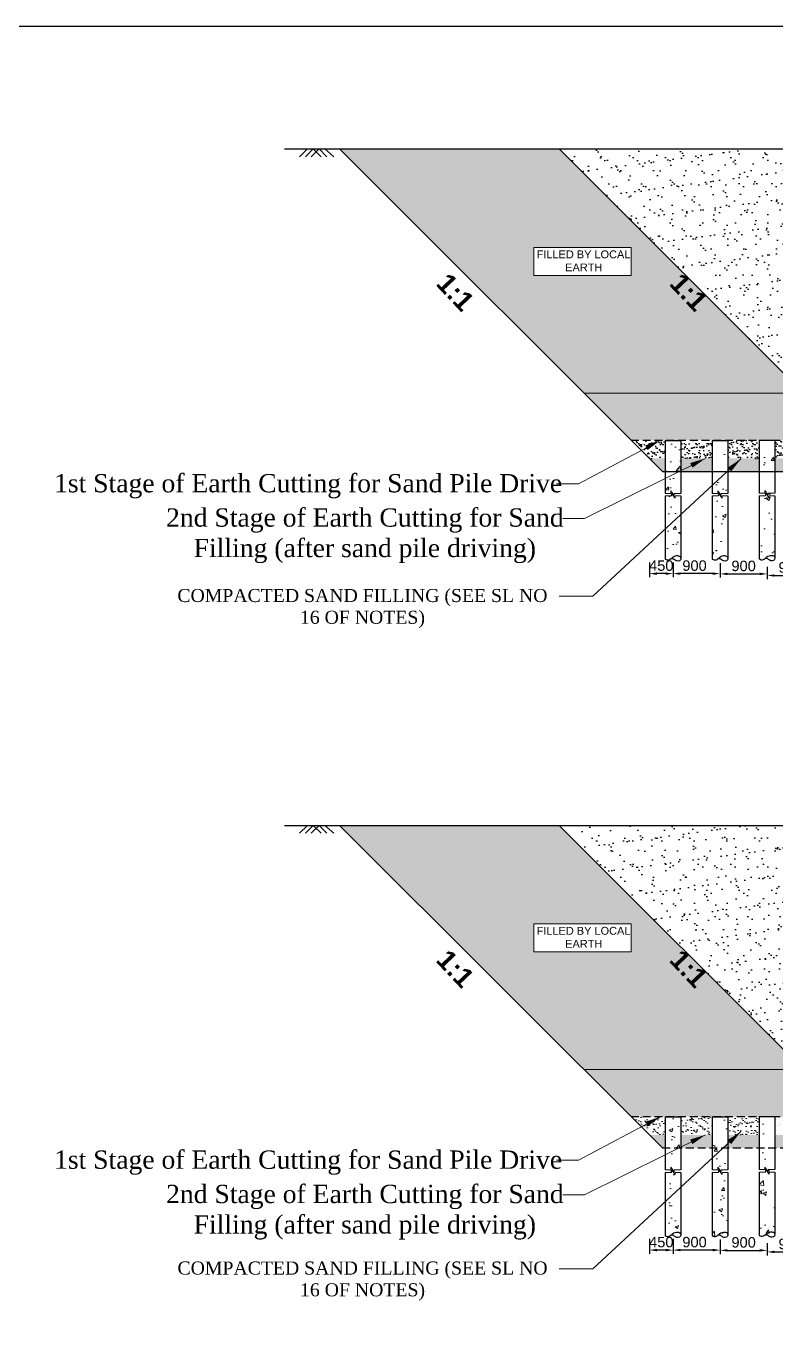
# Model space of a CAD drawing. Extents: x -358915 to 1258323, y -1585493 to -305611.
# Drawn here: x 1052615 to 1066952, y -1493556 to -1468443 of the extents above; entities that cross this region are included whole.
import ezdxf

# ---------------------------------------------------------------- set-up
doc = ezdxf.new("R2010")
doc.units = 0
doc.header["$LTSCALE"] = 300
doc.header["$MEASUREMENT"] = 0
doc.linetypes.add('DASHED', pattern=[0.75, 0.5, -0.25])
doc.layers.get('DEFPOINTS').update_dxf_attribs({"linetype": 'CONTINUOUS'})
doc.layers.add('Dim', color=7, linetype='CONTINUOUS', lineweight=9)
doc.layers.add('HATCH', color=252, linetype='CONTINUOUS', lineweight=5)
for name, color, linetype in [('LINE', 7, 'CONTINUOUS'), ('P1', 7, 'CONTINUOUS'), ('TEXT', 10, 'CONTINUOUS')]:
    doc.layers.add(name, color=color, linetype=linetype)
doc.styles.add('Arial', font='arial.ttf')
doc.styles.add('BIG', font='ROMANT.SHX')
doc.styles.add('dimText', font='ARIALN.TTF')
doc.dimstyles.new('dim_230', dxfattribs={"dimtxt": 460, "dimasz": 460, "dimexe": 230, "dimexo": 100, "dimgap": 100, "dimtad": 1, "dimdec": 0, "dimzin": 0, "dimdsep": 46, "dimtxsty": 'dimText', "dimcen": 0.09, "dimclrd": 256, "dimclre": 256, "dimclrt": 7, "dimadec": 0, "dimazin": 0, "dimtfac": 1, "dimtdec": 0, "dimtofl": 0, "dimtmove": 0, "dimatfit": 3, "dimfxl": 1, "dimtolj": 1, "dimtzin": 0, "dimlwd": -1, "dimlwe": -1, "dimarcsym": 0})
doc.dimstyles.new('dim_70', dxfattribs={"dimtxt": 140, "dimasz": 140, "dimexe": 70, "dimexo": 40, "dimgap": 50, "dimtad": 1, "dimdec": 0, "dimzin": 0, "dimdsep": 46, "dimtxsty": 'Arial', "dimcen": 0.09, "dimclrd": 5, "dimclre": 5, "dimclrt": 7, "dimadec": 0, "dimazin": 0, "dimtfac": 1, "dimtdec": 0, "dimtmove": 0, "dimatfit": 3, "dimfxl": 1, "dimtolj": 1, "dimtzin": 0, "dimarcsym": 0})
pattern_1 = [(37.5, (2003.17, -4626.6), (-12.59867, 385.364754), [0, -304, 0, -340, 0, -325]), (7.5, (2003.17, -4626.6), (353.95534, 564.42921), [0, -164, 0, -274, 0, -105]), (327.5, (1757.17, -4626.6), (622.82837, 1.13181), [0, -100, 0, -360, 0, -470]), (317.5, (1757.17, -4626.6), (601.22532, 175.53511), [0, -50, 0, -236, 0, -270])]
pattern_2 = [(37.5, (2003.17, -4626.59), (-5.039469, 154.1459015), [0, -121.6, 0, -136, 0, -130]), (7.5, (2003.17, -4626.6), (141.582136, 225.771685), [0, -65.6, 0, -109.6, 0, -42]), (327.5, (1904.77, -4626.59), (249.131349, 0.452724), [0, -40, 0, -144, 0, -188]), (317.5, (1904.77, -4626.6), (240.490128, 70.214045), [0, -20, 0, -94.4, 0, -108])]
pattern_3 = [(37.5, (-37261.73, 1152.84), (-4.409535, 134.877664), [0, -106.4, 0, -119, 0, -113.75]), (7.5, (-37261.73, 1152.84), (123.88437, 197.550225), [0, -57.4, 0, -95.9, 0, -36.75]), (327.5, (-37347.83, 1152.84), (217.98993, 0.396134), [0, -35, 0, -126, 0, -164.5]), (317.5, (-37347.83, 1152.84), (210.428862, 61.43729), [0, -17.5, 0, -82.6, 0, -94.5])]

# ---------------------------------------------------------------- blocks, each defined once
blk = doc.blocks.new('*D1516')
at = {"layer": 'DEFPOINTS', "color": 0, "ltscale": 50}
for p in [(1064988, -1478672), (1065888, -1478685), (1064988, -1478924)]:
    blk.add_point(p, dxfattribs=at)
at = {"layer": 'HATCH', "color": 5, "lineweight": -2, "ltscale": 50}
for p, q in [((1064988, -1478712), (1064988, -1478994)), ((1065888, -1478725), (1065888, -1478994)), ((1065748, -1478924), (1065128, -1478924))]:
    blk.add_line(p, q, dxfattribs=at)
at = {"layer": 'HATCH', "color": 5, "ltscale": 50}
for points in [[(1065128, -1478901), (1065128, -1478948), (1064988, -1478924)], [(1065748, -1478901), (1065748, -1478948), (1065888, -1478924)]]:
    blk.add_solid(points, dxfattribs=at)
at = {"layer": 'HATCH', "color": 7, "ltscale": 50, "insert": (1065399, -1478772), "char_height": 200, "attachment_point": 5, "style": 'Arial'}
blk.add_mtext('\\A1;900', dxfattribs=at)
blk = doc.blocks.new('RT')
at = {"layer": 'Dim', "ltscale": 50}
h = blk.add_hatch(dxfattribs=at)
h.set_pattern_fill('AR-CONC', color=8, scale=100, style=0)
h.set_pattern_definition([(50, (-3013919.5, 641592.65), (717.26018, -62.75213), [75, -825]), (355, (-3013919.5, 641592.65), (-138.75133, 752.19213), [60, -660]), (100.4514, (-3013859.75, 641587.4), (578.50938, 689.43954), [63.74019, -701.14211]), (46.1842, (-3013919.5, 641792.65), (1067.24105, -165.51901), [112.5, -1237.5]), (96.6356, (-3013830.6, 641778.9), (934.6627, 974.11787), [95.6103, -1051.713]), (351.1842, (-3013919.5, 641792.7), (934.66195, 974.1186), [90, -990]), (21, (-3013819.5, 641742.65), (596.90705, -402.61889), [75, -825]), (326, (-3013819.5, 641742.65), (243.31533, 725.15005), [60, -660]), (71.4514, (-3013769.8, 641709.1), (840.22263, 322.5305), [63.74019, -701.14211]), (37.5, (-3013919.52, 641592.65), (12.159855, 332.893854), [0, -652, 0, -670, 0, -662.5]), (7.5, (-3013919.52, 641592.65), (263.069537, 394.41171), [0, -382, 0, -637, 0, -252.5]), (327.5, (-3014142.52, 641592.65), (533.822436, -22.554872), [0, -250, 0, -780, 0, -1035]), (317.5, (-3014242.52, 641592.65), (583.18617, 100.10498), [0, -325, 0, -518, 0, -735])])
h.paths.add_polyline_path([(150, -2269), (138, -2291), (119, -2305), (97, -2311), (74, -2310), (52, -2302), (33, -2290), (15, -2276), (-6, -2267), (-29, -2266), (-52, -2273), (-64, -2281), (-86, -2289), (-109, -2290), (-130, -2283), (-150, -2271), (-150, 0), (150, 0)])
for points in [[(-150, -1014), (-44, -1014), (-44, -966), (22, -1055), (22, -1014), (150, -1014)], [(-150, -1063), (-29, -1063), (-29, -1015), (38, -1103), (38, -1063), (150, -1063)]]:
    blk.add_lwpolyline(points, dxfattribs=at)
at = {"layer": 'P1', "ltscale": 50}
for points in [[(-150, 0), (-150, -1014)], [(-150, 0), (150, 0)], [(150, 0), (150, -1014)], [(-150, -1063), (-150, -2271)], [(150, -1063), (150, -2253)]]:
    blk.add_lwpolyline(points, dxfattribs=at)
blk.add_spline([(-150, -2271), (-115, -2289), (-72, -2284), (-23, -2252), (15, -2223), (67, -2207), (106, -2210), (132, -2224), (144, -2239), (150, -2253), (150, -2266), (123, -2303), (73, -2309), (38, -2293), (10, -2273), (-18, -2265), (-51, -2273)], degree=3, dxfattribs=at)
blk = doc.blocks.new('PILE.5')
at = {"layer": 'HATCH', "color": 5}
blk.add_blockref('RT', (0, 0), dxfattribs=at)
blk = doc.blocks.new('*D1519')
at = {"layer": 'DEFPOINTS', "color": 0, "ltscale": 50}
for p in [(1066788, -1478790), (1067688, -1478783), (1067688, -1478960)]:
    blk.add_point(p, dxfattribs=at)
at = {"layer": 'HATCH', "color": 5, "lineweight": -2, "ltscale": 50}
for p, q in [((1066788, -1478830), (1066788, -1479030)), ((1067688, -1478823), (1067688, -1479030)), ((1066928, -1478960), (1067548, -1478960))]:
    blk.add_line(p, q, dxfattribs=at)
at = {"layer": 'HATCH', "color": 5, "ltscale": 50}
for points in [[(1066928, -1478936), (1066928, -1478983), (1066788, -1478960)], [(1067548, -1478936), (1067548, -1478983), (1067688, -1478960)]]:
    blk.add_solid(points, dxfattribs=at)
at = {"layer": 'HATCH', "color": 7, "ltscale": 50, "insert": (1067238, -1478807), "char_height": 200, "attachment_point": 5, "style": 'Arial'}
blk.add_mtext('\\A1;900', dxfattribs=at)
blk = doc.blocks.new('*D1520')
at = {"layer": 'DEFPOINTS', "color": 0, "ltscale": 50}
for p in [(1065888, -1478760), (1066788, -1478753), (1066788, -1478930)]:
    blk.add_point(p, dxfattribs=at)
at = {"layer": 'HATCH', "color": 5, "lineweight": -2, "ltscale": 50}
for p, q in [((1065888, -1478800), (1065888, -1479000)), ((1066788, -1478793), (1066788, -1479000)), ((1066028, -1478930), (1066648, -1478930))]:
    blk.add_line(p, q, dxfattribs=at)
at = {"layer": 'HATCH', "color": 5, "ltscale": 50}
for points in [[(1066028, -1478906), (1066028, -1478953), (1065888, -1478930)], [(1066648, -1478906), (1066648, -1478953), (1066788, -1478930)]]:
    blk.add_solid(points, dxfattribs=at)
at = {"layer": 'HATCH', "color": 7, "ltscale": 50, "insert": (1066338, -1478778), "char_height": 200, "attachment_point": 5, "style": 'Arial'}
blk.add_mtext('\\A1;900', dxfattribs=at)
blk = doc.blocks.new('*D1527')
at = {"layer": 'DEFPOINTS', "color": 0, "ltscale": 50}
for p in [(1064538, -1478672), (1064988, -1478685), (1064538, -1478924)]:
    blk.add_point(p, dxfattribs=at)
at = {"layer": 'HATCH', "color": 5, "lineweight": -2, "ltscale": 50}
for p, q in [((1064538, -1478712), (1064538, -1478994)), ((1064988, -1478725), (1064988, -1478994)), ((1064848, -1478924), (1064678, -1478924))]:
    blk.add_line(p, q, dxfattribs=at)
at = {"layer": 'HATCH', "color": 5, "ltscale": 50}
for points in [[(1064678, -1478901), (1064678, -1478948), (1064538, -1478924)], [(1064848, -1478901), (1064848, -1478948), (1064988, -1478924)]]:
    blk.add_solid(points, dxfattribs=at)
at = {"layer": 'HATCH', "color": 7, "ltscale": 50, "insert": (1064763, -1478772), "char_height": 200, "attachment_point": 5, "style": 'Arial'}
blk.add_mtext('\\A1;450', dxfattribs=at)
blk = doc.blocks.new('*D1545')
at = {"layer": 'DEFPOINTS', "color": 0, "ltscale": 50}
for p in [(1064988, -1491624), (1065888, -1491637), (1064988, -1491877)]:
    blk.add_point(p, dxfattribs=at)
at = {"layer": 'HATCH', "color": 5, "lineweight": -2, "ltscale": 50}
for p, q in [((1064988, -1491664), (1064988, -1491947)), ((1065888, -1491677), (1065888, -1491947)), ((1065748, -1491877), (1065128, -1491877))]:
    blk.add_line(p, q, dxfattribs=at)
at = {"layer": 'HATCH', "color": 5, "ltscale": 50}
for points in [[(1065128, -1491853), (1065128, -1491900), (1064988, -1491877)], [(1065748, -1491853), (1065748, -1491900), (1065888, -1491877)]]:
    blk.add_solid(points, dxfattribs=at)
at = {"layer": 'HATCH', "color": 7, "ltscale": 50, "insert": (1065399, -1491725), "char_height": 200, "attachment_point": 5, "style": 'Arial'}
blk.add_mtext('\\A1;900', dxfattribs=at)
blk = doc.blocks.new('*D1548')
at = {"layer": 'DEFPOINTS', "color": 0, "ltscale": 50}
for p in [(1066788, -1491742), (1067688, -1491735), (1067688, -1491912)]:
    blk.add_point(p, dxfattribs=at)
at = {"layer": 'HATCH', "color": 5, "lineweight": -2, "ltscale": 50}
for p, q in [((1066788, -1491782), (1066788, -1491982)), ((1066928, -1491912), (1067548, -1491912)), ((1067688, -1491775), (1067688, -1491982))]:
    blk.add_line(p, q, dxfattribs=at)
at = {"layer": 'HATCH', "color": 5, "ltscale": 50}
for points in [[(1066928, -1491888), (1066928, -1491935), (1066788, -1491912)], [(1067548, -1491888), (1067548, -1491935), (1067688, -1491912)]]:
    blk.add_solid(points, dxfattribs=at)
at = {"layer": 'HATCH', "color": 7, "ltscale": 50, "insert": (1067238, -1491760), "char_height": 200, "attachment_point": 5, "style": 'Arial'}
blk.add_mtext('\\A1;900', dxfattribs=at)
blk = doc.blocks.new('*D1549')
at = {"layer": 'DEFPOINTS', "color": 0, "ltscale": 50}
for p in [(1065888, -1491712), (1066788, -1491705), (1066788, -1491882)]:
    blk.add_point(p, dxfattribs=at)
at = {"layer": 'HATCH', "color": 5, "lineweight": -2, "ltscale": 50}
for p, q in [((1065888, -1491752), (1065888, -1491952)), ((1066028, -1491882), (1066648, -1491882)), ((1066788, -1491745), (1066788, -1491952))]:
    blk.add_line(p, q, dxfattribs=at)
at = {"layer": 'HATCH', "color": 5, "ltscale": 50}
for points in [[(1066028, -1491859), (1066028, -1491905), (1065888, -1491882)], [(1066648, -1491859), (1066648, -1491905), (1066788, -1491882)]]:
    blk.add_solid(points, dxfattribs=at)
at = {"layer": 'HATCH', "color": 7, "ltscale": 50, "insert": (1066338, -1491730), "char_height": 200, "attachment_point": 5, "style": 'Arial'}
blk.add_mtext('\\A1;900', dxfattribs=at)
blk = doc.blocks.new('*D1557')
at = {"layer": 'DEFPOINTS', "color": 0, "ltscale": 50}
for p in [(1064538, -1491624), (1064988, -1491637), (1064538, -1491877)]:
    blk.add_point(p, dxfattribs=at)
at = {"layer": 'HATCH', "color": 5, "lineweight": -2, "ltscale": 50}
for p, q in [((1064538, -1491664), (1064538, -1491947)), ((1064988, -1491677), (1064988, -1491947)), ((1064848, -1491877), (1064678, -1491877))]:
    blk.add_line(p, q, dxfattribs=at)
at = {"layer": 'HATCH', "color": 5, "ltscale": 50}
for points in [[(1064678, -1491853), (1064678, -1491900), (1064538, -1491877)], [(1064848, -1491853), (1064848, -1491900), (1064988, -1491877)]]:
    blk.add_solid(points, dxfattribs=at)
at = {"layer": 'HATCH', "color": 7, "ltscale": 50, "insert": (1064763, -1491725), "char_height": 200, "attachment_point": 5, "style": 'Arial'}
blk.add_mtext('\\A1;450', dxfattribs=at)

msp = doc.modelspace()

# ---------------------------------------------------------------- hatches: boundary and pattern name
at = {"layer": 'LINE', "lineweight": 9, "ltscale": 50}
h = msp.add_hatch(dxfattribs=at)
h.set_pattern_fill('AR-SAND', color=0, scale=80, style=0)
h.set_pattern_definition(pattern_2)
h.paths.add_polyline_path([(1062810.1, -1470792), (1058607.6, -1470792), (1063282.6, -1475467), (1067485.1, -1475467)])
h.paths.add_polyline_path([(1064189.7, -1473214.5), (1062322, -1473214.5), (1062322, -1472680.2), (1064189.7, -1472680.2)], flags=16)
h.paths.add_polyline_path([(1062324, -1473219.4), (1064192.6, -1473219.4), (1064192.6, -1472660.3), (1062324, -1472660.3)], flags=24)
at = {"layer": 'LINE', "ltscale": 50}
h = msp.add_hatch(dxfattribs=at)
h.set_pattern_fill('AR-SAND', color=4, scale=200, style=0)
h.set_pattern_definition(pattern_1)
h.paths.add_polyline_path([(1067985.1, -1470792), (1062810.1, -1470792), (1067486, -1475467.9), (1067785.1, -1475467.9), (1067785.1, -1474892)])
at = {"layer": 'LINE', "lineweight": 9, "ltscale": 50}
h = msp.add_hatch(dxfattribs=at)
h.set_pattern_fill('AR-SAND', color=0, scale=80, style=0)
h.set_pattern_definition(pattern_2)
h.paths.add_polyline_path([(1067423.4, -1475765.7), (1067848, -1475765.7), (1067848, -1475456.6), (1067423.4, -1475456.6)], flags=9)
h.paths.add_polyline_path([(1072917.6, -1475764.2), (1073342.2, -1475764.2), (1073342.2, -1475455.1), (1072917.6, -1475455.1)], flags=9)
h.paths.add_polyline_path([(1071236, -1476290.7), (1073527.2, -1476290.7), (1073527.2, -1475801.9), (1071236, -1475801.9)], flags=24)
h.paths.add_polyline_path([(1067219.7, -1476199.7), (1071267.4, -1476199.7), (1071267.4, -1475878.9), (1067219.7, -1475878.9)], flags=24)
h.paths.add_polyline_path([(1075688, -1476368.7), (1076161.7, -1475895), (1076160.1, -1475467), (1063282.6, -1475467), (1064184.3, -1476368.7)])
at = {"layer": 'LINE'}
h = msp.add_hatch(dxfattribs=at)
h.set_pattern_fill('AR-SAND', color=256, scale=70, style=0)
h.set_pattern_definition(pattern_3)
h.paths.add_polyline_path([(1064838.1, -1476373.3), (1065138.1, -1476373.3), (1065138.1, -1476718.5), (1065738.1, -1476718.5), (1065738.1, -1476373.3), (1066038.1, -1476373.3), (1066038.1, -1476718.5), (1066638.1, -1476718.5), (1066638.1, -1476368.7), (1064184.3, -1476368.7), (1064534.1, -1476718.5), (1064838.1, -1476718.5)])
h = msp.add_hatch(dxfattribs=at)
h.set_pattern_fill('AR-SAND', color=256, scale=70, style=0)
h.set_pattern_definition([(37.5, (0, 0), (-4.409535, 134.877664), [0, -106.4, 0, -119, 0, -113.75]), (7.5, (0, 0), (123.88437, 197.550225), [0, -57.4, 0, -95.9, 0, -36.75]), (327.5, (-86.1, 0), (217.98993, 0.396134), [0, -35, 0, -126, 0, -164.5]), (317.5, (-86.1, 0), (210.428862, 61.43729), [0, -17.5, 0, -82.6, 0, -94.5])])
h.paths.add_polyline_path([(1075338.1, -1476718.5), (1075038.1, -1476718.5), (1075038.1, -1476968.7), (1075088, -1476968.7)])
h.paths.add_polyline_path([(1074738.1, -1476718.5), (1074138.1, -1476718.5), (1074138.1, -1476968.7), (1074738.1, -1476968.7)])
h.paths.add_polyline_path([(1073838.1, -1476718.5), (1073238.1, -1476718.5), (1073238.1, -1476968.7), (1073838.1, -1476968.7)])
h.paths.add_polyline_path([(1072938.1, -1476718.5), (1072338.1, -1476718.5), (1072338.1, -1476968.7), (1072938.1, -1476968.7)])
h.paths.add_polyline_path([(1072038.1, -1476718.5), (1071138.1, -1476718.5), (1071138.1, -1476968.7), (1072038.1, -1476968.7)])
h.paths.add_polyline_path([(1070838.1, -1476718.5), (1070069.5, -1476718.5), (1070069.5, -1476968.7), (1070838.1, -1476968.7)])
h.paths.add_polyline_path([(1069769.5, -1476718.5), (1069019.5, -1476718.5), (1069019.5, -1476968.7), (1069769.5, -1476968.7)])
h.paths.add_polyline_path([(1068719.5, -1476718.5), (1067838.1, -1476718.5), (1067838.1, -1476968.7), (1068719.5, -1476968.7)])
h.paths.add_polyline_path([(1067538.1, -1476718.5), (1066938.1, -1476718.5), (1066938.1, -1476968.7), (1067538.1, -1476968.7)])
h.paths.add_polyline_path([(1066638.1, -1476718.5), (1066038.1, -1476718.5), (1066038.1, -1476968.7), (1066638.1, -1476968.7)])
h.paths.add_polyline_path([(1065738.1, -1476718.5), (1065138.1, -1476718.5), (1065138.1, -1476968.7), (1065738.1, -1476968.7)])
h.paths.add_polyline_path([(1064838.1, -1476718.5), (1064534.1, -1476718.5), (1064784.3, -1476968.7), (1064838.1, -1476968.7)])
h.paths.add_polyline_path([(1075338.1, -1476718.5), (1075638.1, -1476418.5), (1075638.1, -1476368.7), (1075038.1, -1476368.7), (1075038.1, -1476718.5)])
h = msp.add_hatch(dxfattribs=at)
h.set_pattern_fill('AR-SAND', color=256, scale=70, style=0)
h.set_pattern_definition(pattern_3)
h.paths.add_polyline_path([(1067538.1, -1476718.5), (1067538.1, -1476368.7), (1066938.1, -1476368.7), (1066938.1, -1476718.5)])
h.paths.add_polyline_path([(1068719.5, -1476718.5), (1068719.5, -1476368.7), (1067838.1, -1476368.7), (1067838.1, -1476718.5)])
at = {"layer": 'LINE', "lineweight": 9, "ltscale": 50}
h = msp.add_hatch(dxfattribs=at)
h.set_pattern_fill('AR-SAND', color=0, scale=80, style=0)
h.set_pattern_definition(pattern_2)
h.paths.add_polyline_path([(1062810.1, -1483744.1), (1058607.6, -1483744.1), (1063282.6, -1488419.1), (1067485.1, -1488419.1)])
h.paths.add_polyline_path([(1064189.7, -1486166.6), (1062322, -1486166.6), (1062322, -1485632.4), (1064189.7, -1485632.4)], flags=16)
h.paths.add_polyline_path([(1062324, -1486171.6), (1064192.6, -1486171.6), (1064192.6, -1485612.5), (1062324, -1485612.5)], flags=24)
at = {"layer": 'LINE', "ltscale": 50}
h = msp.add_hatch(dxfattribs=at)
h.set_pattern_fill('AR-SAND', color=4, scale=200, style=0)
h.set_pattern_definition(pattern_1)
h.paths.add_polyline_path([(1067985.1, -1483744.1), (1062810.1, -1483744.1), (1067486, -1488420), (1067785.1, -1488420.1), (1067785.1, -1487844.1)])
at = {"layer": 'LINE', "lineweight": 9, "ltscale": 50}
h = msp.add_hatch(dxfattribs=at)
h.set_pattern_fill('AR-SAND', color=0, scale=80, style=0)
h.set_pattern_definition(pattern_2)
h.paths.add_polyline_path([(1075695.7, -1489320.8), (1076161.7, -1488854.8), (1076160.1, -1488419.1), (1063282.6, -1488419.1), (1064184.3, -1489320.8)])
h.paths.add_polyline_path([(1067432.2, -1488448.2), (1067838, -1488448.2), (1067838, -1488676.5), (1067432.2, -1488676.5)], flags=24)
h.paths.add_polyline_path([(1072926.4, -1488446.7), (1073332.2, -1488446.7), (1073332.2, -1488674.9), (1072926.4, -1488674.9)], flags=24)
h.paths.add_polyline_path([(1071236, -1489242.9), (1073527.2, -1489242.9), (1073527.2, -1488754.1), (1071236, -1488754.1)], flags=24)
h.paths.add_polyline_path([(1067219.7, -1489151.8), (1071267.4, -1489151.8), (1071267.4, -1488831.1), (1067219.7, -1488831.1)], flags=24)
h = msp.add_hatch(dxfattribs=at)
h.set_pattern_fill('AR-SAND', color=0, scale=80, style=0)
h.set_pattern_definition(pattern_2)
h.paths.add_polyline_path([(1064838.1, -1489325.4), (1065138.1, -1489325.4), (1065138.1, -1489670.7), (1065738.1, -1489670.7), (1065738.1, -1489325.4), (1066038.1, -1489325.4), (1066038.1, -1489670.7), (1066638.1, -1489670.7), (1066638.1, -1489320.8), (1064184.3, -1489320.8), (1064534.1, -1489670.7), (1064838.1, -1489670.7)])
h = msp.add_hatch(dxfattribs=at)
h.set_pattern_fill('AR-SAND', color=0, scale=80, style=0)
h.set_pattern_definition([(37.5, (0, 0), (-5.039469, 154.1459015), [0, -121.6, 0, -136, 0, -130]), (7.5, (0, 0), (141.582136, 225.771685), [0, -65.6, 0, -109.6, 0, -42]), (327.5, (-98.4, 0), (249.131349, 0.452724), [0, -40, 0, -144, 0, -188]), (317.5, (-98.4, 0), (240.490128, 70.214045), [0, -20, 0, -94.4, 0, -108])])
h.paths.add_polyline_path([(1075338.1, -1489678.4), (1075038.1, -1489678.4), (1075038.1, -1489920.8), (1075095.7, -1489920.8)])
h.paths.add_polyline_path([(1074738.1, -1489670.7), (1074138.1, -1489670.7), (1074138.1, -1489920.8), (1074738.1, -1489920.8)])
h.paths.add_polyline_path([(1073838.1, -1489670.7), (1073238.1, -1489670.7), (1073238.1, -1489920.8), (1073838.1, -1489920.8)])
h.paths.add_polyline_path([(1072938.1, -1489670.7), (1072338.1, -1489670.7), (1072338.1, -1489920.8), (1072938.1, -1489920.8)])
h.paths.add_polyline_path([(1072038.1, -1489670.7), (1071138.1, -1489670.7), (1071138.1, -1489920.8), (1072038.1, -1489920.8)])
h.paths.add_polyline_path([(1070838.1, -1489670.7), (1070069.5, -1489670.7), (1070069.5, -1489920.8), (1070838.1, -1489920.8)])
h.paths.add_polyline_path([(1069769.5, -1489670.7), (1069019.5, -1489670.7), (1069019.5, -1489920.8), (1069769.5, -1489920.8)])
h.paths.add_polyline_path([(1068719.5, -1489670.7), (1067838.1, -1489670.7), (1067838.1, -1489920.8), (1068719.5, -1489920.8)])
h.paths.add_polyline_path([(1067538.1, -1489670.7), (1066938.1, -1489670.7), (1066938.1, -1489920.8), (1067538.1, -1489920.8)])
h.paths.add_polyline_path([(1066638.1, -1489670.7), (1066038.1, -1489670.7), (1066038.1, -1489920.8), (1066638.1, -1489920.8)])
h.paths.add_polyline_path([(1065738.1, -1489670.7), (1065138.1, -1489670.7), (1065138.1, -1489920.8), (1065738.1, -1489920.8)])
h.paths.add_polyline_path([(1064838.1, -1489670.7), (1064534.1, -1489670.7), (1064784.3, -1489920.8), (1064838.1, -1489920.8)])
h.paths.add_polyline_path([(1075638.1, -1489670.7), (1075638.1, -1489320.8), (1075038.1, -1489320.8), (1075038.1, -1489670.7)])
h = msp.add_hatch(dxfattribs=at)
h.set_pattern_fill('AR-SAND', color=0, scale=80, style=0)
h.set_pattern_definition(pattern_2)
h.paths.add_polyline_path([(1067538.1, -1489670.7), (1067538.1, -1489320.8), (1066938.1, -1489320.8), (1066938.1, -1489670.7)])
h.paths.add_polyline_path([(1068719.5, -1489670.7), (1068719.5, -1489320.8), (1067838.1, -1489320.8), (1067838.1, -1489670.7)])

# ---------------------------------------------------------------- linework, layer by layer
at = {"layer": 'HATCH', "color": 8, "lineweight": 15}
for points in [[(1057994.5, -1470792), (1057844.7, -1470941.8)], [(1058104.8, -1470792), (1057955, -1470941.8)], [(1058215.1, -1470792), (1058065.3, -1470941.8)], [(1058104.8, -1470792), (1058254.6, -1470941.8)], [(1058215.1, -1470792), (1058364.9, -1470941.8)], [(1058325.4, -1470792), (1058497.1, -1470941.8)], [(1057994.5, -1483744.1), (1057844.7, -1483893.9)], [(1058104.8, -1483744.1), (1057955, -1483893.9)], [(1058215.1, -1483744.1), (1058065.3, -1483893.9)], [(1058104.8, -1483744.1), (1058254.6, -1483893.9)], [(1058215.1, -1483744.1), (1058364.9, -1483893.9)], [(1058325.4, -1483744.1), (1058497.1, -1483893.9)]]:
    msp.add_lwpolyline(points, dxfattribs=at)
at = {"layer": 'HATCH', "color": 5, "ltscale": 50}
for points in [[(1062322, -1472680.2), (1064189.7, -1472680.2), (1064189.7, -1473214.5), (1062322, -1473214.5)], [(1062322, -1485632.4), (1064189.7, -1485632.4), (1064189.7, -1486166.6), (1062322, -1486166.6)]]:
    msp.add_lwpolyline(points, close=True, dxfattribs=at)
for points in [[(1063282.6, -1475467), (1076589.7, -1475467)], [(1063282.6, -1488419.1), (1076597.4, -1488419.1)]]:
    msp.add_lwpolyline(points, dxfattribs=at)
at = {"layer": 'LINE'}
for p, q in [((1057556.3, -1470792), (1068285.1, -1470792)), ((1064784.3, -1476968.7), (1075088, -1476968.7)), ((1057556.3, -1483744.1), (1068285.1, -1483744.1))]:
    msp.add_line(p, q, dxfattribs=at)
at = {"layer": 'LINE', "linetype": 'DASHED'}
for p, q in [((1064184.3, -1476368.7), (1075688, -1476368.7)), ((1064184.3, -1489320.8), (1075695.7, -1489320.8)), ((1064784.3, -1489920.8), (1075095.7, -1489920.8))]:
    msp.add_line(p, q, dxfattribs=at)
at = {"layer": 'LINE'}
msp.add_lwpolyline([(1085305.1, -1509316.5), (1027504.3, -1509316.5), (1027504.3, -1468443), (1085305.1, -1468443)], close=True, dxfattribs=at)
for points in [[(1058609.1, -1470793.5), (1064784.3, -1476968.7)], [(1062810.1, -1470792), (1067485.1, -1475467)], [(1058609.1, -1483745.7), (1064784.3, -1489920.8)], [(1062810.1, -1483744.1), (1067485.1, -1488419.1)]]:
    msp.add_lwpolyline(points, dxfattribs=at)

# ---------------------------------------------------------------- block references
at = {"layer": 'HATCH', "color": 5}
for p in [(1064988.1, -1476373.3), (1065888.1, -1476373.3), (1066788.1, -1476368.7), (1064988.1, -1489325.4), (1065888.1, -1489325.4), (1066788.1, -1489320.8)]:
    msp.add_blockref('PILE.5', p, dxfattribs=at)

# ---------------------------------------------------------------- texts
at = {"layer": 'LINE', "attachment_point": 8, "style": 'BIG'}
for s, insert, char_height, width in [('{\\fTimes New Roman|b0|i0|c0|p18;1st Stage of Earth Cutting for Sand Pile Drive}', (1058006.3, -1477483), 350, 31814.626), ('{\\fTimes New Roman|b0|i0|c0|p18;2nd Stage of Earth Cutting for Sand Filling (after sand pile driving)}', (1059092.2, -1478723.5), 350, 8510.082), ('{\\fTimes New Roman|b0|i0|c0|p18;COMPACTED SAND FILLING (SEE SL NO 16 OF NOTES)}', (1059046, -1479966.1), 250, 7479.81), ('{\\fTimes New Roman|b0|i0|c0|p18;1st Stage of Earth Cutting for Sand Pile Drive}', (1058006.3, -1490435.1), 350, 31814.626), ('{\\fTimes New Roman|b0|i0|c0|p18;2nd Stage of Earth Cutting for Sand Filling (after sand pile driving)}', (1059092.2, -1491675.7), 350, 8510.082), ('{\\fTimes New Roman|b0|i0|c0|p18;COMPACTED SAND FILLING (SEE SL NO 16 OF NOTES)}', (1059047.8, -1492843.3), 250, 7479.81)]:
    msp.add_mtext(s, dxfattribs=dict(at, insert=insert, char_height=char_height, width=width))
at = {"layer": 'TEXT', "color": 0, "char_height": 150, "width": 1814.649, "attachment_point": 4, "style": 'Arial'}
for insert in [(1062355.9, -1472936.2), (1062355.9, -1485888.4)]:
    msp.add_mtext('\\pi22.877;FILLED BY LOCAL \\P\\pi568.96;EARTH', dxfattribs=dict(at, insert=insert))
at = {"layer": 'TEXT', "ltscale": 500, "char_height": 368.794, "width": 1223.642, "attachment_point": 5, "rotation": 313.3245, "style": 'Arial'}
for insert in [(1060825.2, -1473534), (1065288.8, -1473534), (1060825.2, -1486486.2), (1065288.8, -1486486.2)]:
    msp.add_mtext('{\\fArial|b1|i0|c0|p34;\\C6;1:1}', dxfattribs=dict(at, insert=insert))

# ---------------------------------------------------------------- dimensions: what is measured, and where the dimension line sits
at = {"layer": 'HATCH', "color": 5, "ltscale": 50}
for base, p1, p2, picture, middle in [((1064538.1, -1478924.5), (1064988.1, -1478684.9), (1064538.1, -1478672.2), '*D1527', (1064763.1, -1478924.5)), ((1064988.1, -1478924.5), (1065888.1, -1478684.9), (1064988.1, -1478672.2), '*D1516', (1065399.2, -1478924.5)), ((1064538.1, -1491876.7), (1064988.1, -1491637), (1064538.1, -1491624.4), '*D1557', (1064763.1, -1491876.7)), ((1064988.1, -1491876.7), (1065888.1, -1491637), (1064988.1, -1491624.4), '*D1545', (1065399.2, -1491876.7))]:
    dim = msp.add_linear_dim(base=base, p1=p1, p2=p2, angle=180, dimstyle='dim_70', override={"dimtxt": 200}, dxfattribs=at)
    dim.commit()
    dim.dimension.update_dxf_attribs({"geometry": picture, "text_midpoint": middle, "dimtype": 160})
for base, p1, p2, picture, middle in [((1066788.1, -1478929.7), (1065888.1, -1478759.9), (1066788.1, -1478752.9), '*D1520', (1066338.1, -1478777.6)), ((1067688.1, -1478959.6), (1066788.1, -1478789.8), (1067688.1, -1478782.8), '*D1519', (1067238.1, -1478807.5)), ((1066788.1, -1491881.9), (1065888.1, -1491712), (1066788.1, -1491705), '*D1549', (1066338.1, -1491729.7)), ((1067688.1, -1491911.8), (1066788.1, -1491741.9), (1067688.1, -1491734.9), '*D1548', (1067238.1, -1491759.7))]:
    dim = msp.add_linear_dim(base=base, p1=p1, p2=p2, dimstyle='dim_70', override={"dimtxt": 200}, dxfattribs=at)
    dim.commit()
    dim.dimension.update_dxf_attribs({"geometry": picture, "text_midpoint": middle})

# ---------------------------------------------------------------- leaders
at = {"layer": 'Dim', "ltscale": 500}
for points in [[(1064742.4, -1476373.2), (1063177.5, -1477203.2), (1062759, -1477203)], [(1066285.3, -1476728), (1063453.2, -1479355.7), (1062809.5, -1479355.7)], [(1065605.5, -1476718.5), (1063296.2, -1477867.3), (1062877.8, -1477867.1)], [(1064742.4, -1489325.4), (1063177.5, -1490155.4), (1062759, -1490155.2)], [(1066287.1, -1489605.2), (1063454.9, -1492233), (1062811.3, -1492233)], [(1065605.5, -1489670.7), (1063296.2, -1490819.5), (1062877.8, -1490819.3)]]:
    msp.add_leader(points, dimstyle='dim_230', override={"dimasz": 300}, dxfattribs=at)

doc.saveas('drawing.dxf')
